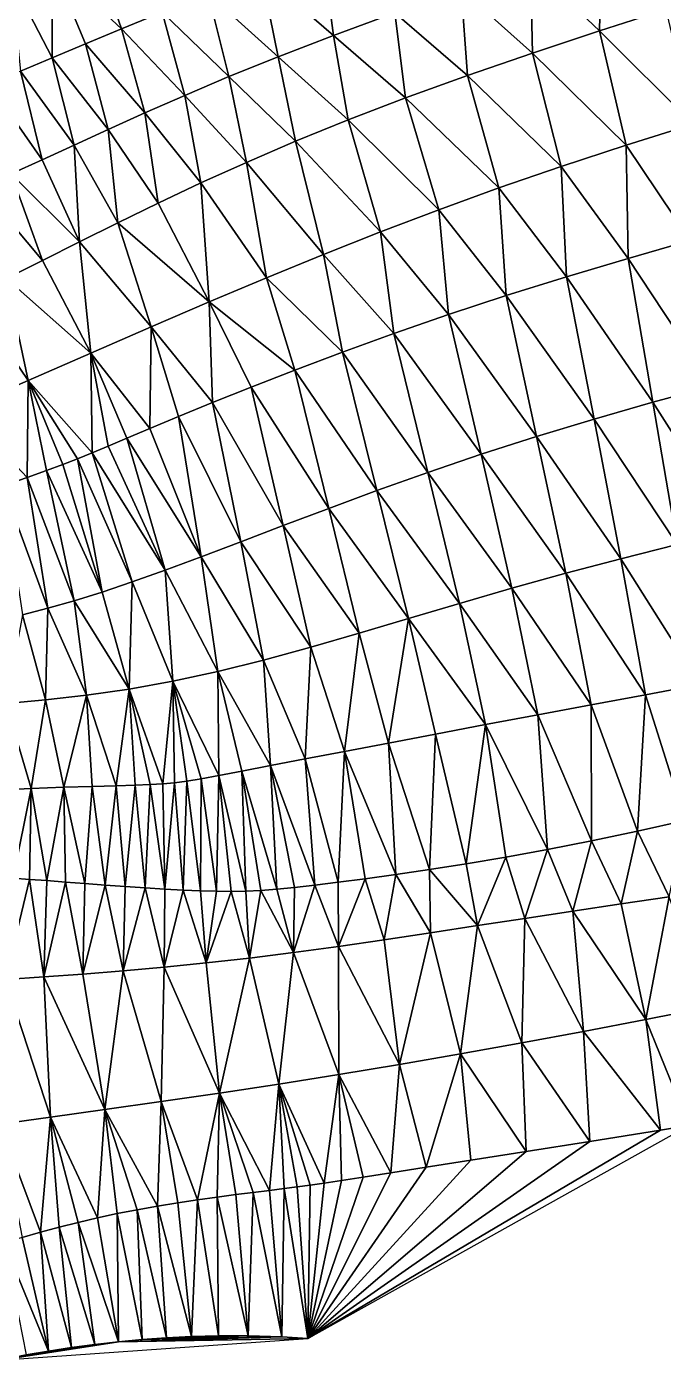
# Model space of a CAD drawing. Header units: metres. Extents: x 0 to 433, y 0 to 317.
# Drawn here: x 135.17 to 144.29, y 243.24 to 262.34 of the extents above; entities that cross this region are included whole.
import ezdxf

# ---------------------------------------------------------------- set-up
doc = ezdxf.new("R2010")
doc.units = ezdxf.units.M
doc.layers.add('TERRAIN_TIN', color=8, linetype='Continuous')

msp = doc.modelspace()

# ---------------------------------------------------------------- linework, layer by layer
at = {"layer": 'TERRAIN_TIN'}
for points in [[(143.404, 263.557, 8), (142.388, 263.217, 8), (143.374, 262.277, 9)], [(144.331, 262.583, 9), (143.404, 263.557, 8), (143.374, 262.277, 9)], [(136.529, 262.307, 7), (136.125, 263.465, 6), (135.536, 263.239, 6)], [(137.109, 262.547, 7), (136.125, 263.465, 6), (136.529, 262.307, 7)], [(139.402, 263.436, 7), (138.53, 263.108, 7), (139.563, 262.213, 8)], [(139.402, 263.436, 7), (139.563, 262.213, 8), (140.442, 262.537, 8)], [(134.948, 263.025, 6), (135.534, 261.889, 7), (135.536, 263.239, 6)], [(135.534, 261.889, 7), (136.011, 262.09, 7), (135.536, 263.239, 6)], [(136.011, 262.09, 7), (136.529, 262.307, 7), (135.536, 263.239, 6)], [(142.416, 261.96, 9), (142.388, 263.217, 8), (141.393, 262.875, 8)], [(142.388, 263.217, 8), (142.416, 261.96, 9), (143.374, 262.277, 9)], [(135.534, 261.889, 7), (134.948, 263.025, 6), (135.078, 261.7, 7)], [(138.772, 261.908, 8), (138.53, 263.108, 7), (137.769, 262.812, 7)], [(138.53, 263.108, 7), (138.772, 261.908, 8), (139.563, 262.213, 8)], [(137.769, 262.812, 7), (137.109, 262.547, 7), (138.066, 261.622, 8)], [(138.772, 261.908, 8), (137.769, 262.812, 7), (138.066, 261.622, 8)], [(141.393, 262.875, 8), (140.442, 262.537, 8), (141.483, 261.639, 9)], [(142.416, 261.96, 9), (141.393, 262.875, 8), (141.483, 261.639, 9)], [(144.331, 262.583, 9), (143.374, 262.277, 9), (144.719, 260.941, 10)], [(137.432, 261.354, 8), (137.109, 262.547, 7), (136.529, 262.307, 7)], [(137.109, 262.547, 7), (137.432, 261.354, 8), (138.066, 261.622, 8)], [(139.563, 262.213, 8), (140.596, 261.318, 9), (140.442, 262.537, 8)], [(140.442, 262.537, 8), (140.596, 261.318, 9), (141.483, 261.639, 9)], [(136.011, 262.09, 7), (136.859, 261.103, 8), (136.529, 262.307, 7)], [(136.859, 261.103, 8), (137.432, 261.354, 8), (136.529, 262.307, 7)], [(139.563, 262.213, 8), (138.772, 261.908, 8), (139.775, 261.004, 9)], [(140.596, 261.318, 9), (139.563, 262.213, 8), (139.775, 261.004, 9)], [(142.416, 261.96, 9), (143.755, 260.641, 10), (143.374, 262.277, 9)], [(143.374, 262.277, 9), (143.755, 260.641, 10), (144.719, 260.941, 10)], [(136.336, 260.866, 8), (136.011, 262.09, 7), (135.534, 261.889, 7)], [(136.011, 262.09, 7), (136.336, 260.866, 8), (136.859, 261.103, 8)], [(135.85, 260.643, 8), (135.534, 261.889, 7), (135.078, 261.7, 7)], [(135.85, 260.643, 8), (136.336, 260.866, 8), (135.534, 261.889, 7)], [(139.018, 260.696, 9), (138.772, 261.908, 8), (138.066, 261.622, 8)], [(138.772, 261.908, 8), (139.018, 260.696, 9), (139.775, 261.004, 9)], [(142.826, 260.337, 10), (142.416, 261.96, 9), (141.483, 261.639, 9)], [(143.755, 260.641, 10), (142.416, 261.96, 9), (142.826, 260.337, 10)], [(134.625, 261.519, 7), (135.392, 260.432, 8), (135.078, 261.7, 7)], [(135.392, 260.432, 8), (135.85, 260.643, 8), (135.078, 261.7, 7)], [(140.596, 261.318, 9), (141.932, 260.029, 10), (141.483, 261.639, 9)], [(141.932, 260.029, 10), (142.826, 260.337, 10), (141.483, 261.639, 9)], [(134.948, 260.231, 8), (135.392, 260.432, 8), (134.625, 261.519, 7)], [(137.432, 261.354, 8), (138.316, 260.394, 9), (138.066, 261.622, 8)], [(138.316, 260.394, 9), (139.018, 260.696, 9), (138.066, 261.622, 8)], [(137.664, 260.1, 9), (137.432, 261.354, 8), (136.859, 261.103, 8)], [(137.432, 261.354, 8), (137.664, 260.1, 9), (138.316, 260.394, 9)], [(140.596, 261.318, 9), (139.775, 261.004, 9), (141.073, 259.717, 10)], [(141.932, 260.029, 10), (140.596, 261.318, 9), (141.073, 259.717, 10)], [(136.336, 260.866, 8), (137.053, 259.812, 9), (136.859, 261.103, 8)], [(137.053, 259.812, 9), (137.664, 260.1, 9), (136.859, 261.103, 8)], [(136.336, 260.866, 8), (135.85, 260.643, 8), (136.476, 259.531, 9)], [(137.053, 259.812, 9), (136.336, 260.866, 8), (136.476, 259.531, 9)], [(139.775, 261.004, 9), (139.018, 260.696, 9), (140.238, 259.4, 10)], [(141.073, 259.717, 10), (139.775, 261.004, 9), (140.238, 259.4, 10)], [(143.755, 260.641, 10), (144.672, 259.274, 11), (144.719, 260.941, 10)], [(139.419, 259.075, 10), (139.018, 260.696, 9), (138.316, 260.394, 9)], [(139.018, 260.696, 9), (139.419, 259.075, 10), (140.238, 259.4, 10)], [(135.85, 260.643, 8), (135.392, 260.432, 8), (135.926, 259.258, 9)], [(135.85, 260.643, 8), (135.926, 259.258, 9), (136.476, 259.531, 9)], [(143.755, 260.641, 10), (142.826, 260.337, 10), (143.786, 259.02, 11)], [(143.755, 260.641, 10), (143.786, 259.02, 11), (144.672, 259.274, 11)], [(135.392, 260.432, 8), (134.948, 260.231, 8), (135.926, 259.258, 9)], [(137.664, 260.1, 9), (138.605, 258.742, 10), (138.316, 260.394, 9)], [(138.605, 258.742, 10), (139.419, 259.075, 10), (138.316, 260.394, 9)], [(142.826, 260.337, 10), (141.932, 260.029, 10), (142.902, 258.757, 11)], [(143.786, 259.02, 11), (142.826, 260.337, 10), (142.902, 258.757, 11)], [(135.396, 258.991, 9), (134.948, 260.231, 8), (134.51, 260.039, 8)], [(134.948, 260.231, 8), (135.396, 258.991, 9), (135.926, 259.258, 9)], [(137.664, 260.1, 9), (137.053, 259.812, 9), (137.785, 258.397, 10)], [(138.605, 258.742, 10), (137.664, 260.1, 9), (137.785, 258.397, 10)], [(135.396, 258.991, 9), (134.51, 260.039, 8), (134.878, 258.731, 9)], [(142.039, 258.488, 11), (141.932, 260.029, 10), (141.073, 259.717, 10)], [(141.932, 260.029, 10), (142.039, 258.488, 11), (142.902, 258.757, 11)], [(137.053, 259.812, 9), (136.476, 259.531, 9), (137.785, 258.397, 10)], [(141.073, 259.717, 10), (140.238, 259.4, 10), (141.212, 258.216, 11)], [(142.039, 258.488, 11), (141.073, 259.717, 10), (141.212, 258.216, 11)], [(135.926, 259.258, 9), (136.95, 258.038, 10), (136.476, 259.531, 9)], [(136.476, 259.531, 9), (136.95, 258.038, 10), (137.785, 258.397, 10)], [(139.419, 259.075, 10), (140.427, 257.944, 11), (140.238, 259.4, 10)], [(140.238, 259.4, 10), (140.427, 257.944, 11), (141.212, 258.216, 11)], [(135.926, 259.258, 9), (135.396, 258.991, 9), (136.088, 257.663, 10)], [(136.95, 258.038, 10), (135.926, 259.258, 9), (136.088, 257.663, 10)], [(143.786, 259.02, 11), (144.992, 257.192, 12), (144.672, 259.274, 11)], [(136.088, 257.663, 10), (135.396, 258.991, 9), (134.878, 258.731, 9)], [(139.691, 257.677, 11), (139.419, 259.075, 10), (138.605, 258.742, 10)], [(139.419, 259.075, 10), (139.691, 257.677, 11), (140.427, 257.944, 11)], [(144.141, 256.959, 12), (143.786, 259.02, 11), (142.902, 258.757, 11)], [(143.786, 259.02, 11), (144.141, 256.959, 12), (144.992, 257.192, 12)], [(134.369, 258.479, 9), (135.19, 257.271, 10), (134.878, 258.731, 9)], [(135.19, 257.271, 10), (136.088, 257.663, 10), (134.878, 258.731, 9)], [(139.008, 257.42, 11), (138.605, 258.742, 10), (137.785, 258.397, 10)], [(139.008, 257.42, 11), (139.691, 257.677, 11), (138.605, 258.742, 10)], [(142.902, 258.757, 11), (142.039, 258.488, 11), (143.298, 256.719, 12)], [(144.141, 256.959, 12), (142.902, 258.757, 11), (143.298, 256.719, 12)], [(134.369, 258.479, 9), (134.25, 256.86, 10), (135.19, 257.271, 10)], [(136.95, 258.038, 10), (137.829, 256.954, 11), (137.785, 258.397, 10)], [(137.829, 256.954, 11), (138.386, 257.177, 11), (137.785, 258.397, 10)], [(138.386, 257.177, 11), (139.008, 257.42, 11), (137.785, 258.397, 10)], [(142.473, 256.471, 12), (142.039, 258.488, 11), (141.212, 258.216, 11)], [(142.039, 258.488, 11), (142.473, 256.471, 12), (143.298, 256.719, 12)], [(140.427, 257.944, 11), (141.678, 256.215, 12), (141.212, 258.216, 11)], [(141.678, 256.215, 12), (142.473, 256.471, 12), (141.212, 258.216, 11)], [(136.935, 256.584, 11), (136.95, 258.038, 10), (136.088, 257.663, 10)], [(136.935, 256.584, 11), (137.344, 256.755, 11), (136.95, 258.038, 10)], [(136.95, 258.038, 10), (137.344, 256.755, 11), (137.829, 256.954, 11)], [(140.427, 257.944, 11), (139.691, 257.677, 11), (140.915, 255.955, 12)], [(141.678, 256.215, 12), (140.427, 257.944, 11), (140.915, 255.955, 12)], [(135.19, 257.271, 10), (136.105, 256.235, 11), (136.088, 257.663, 10)], [(136.105, 256.235, 11), (136.334, 256.331, 11), (136.088, 257.663, 10)], [(136.334, 256.331, 11), (136.604, 256.444, 11), (136.088, 257.663, 10)], [(136.604, 256.444, 11), (136.935, 256.584, 11), (136.088, 257.663, 10)], [(139.008, 257.42, 11), (140.187, 255.695, 12), (139.691, 257.677, 11)], [(139.691, 257.677, 11), (140.187, 255.695, 12), (140.915, 255.955, 12)], [(134.25, 256.86, 10), (135.174, 255.881, 11), (135.19, 257.271, 10)], [(135.174, 255.881, 11), (135.451, 255.98, 11), (135.19, 257.271, 10)], [(135.685, 256.067, 11), (135.896, 256.15, 11), (135.19, 257.271, 10)], [(135.896, 256.15, 11), (136.105, 256.235, 11), (135.19, 257.271, 10)], [(135.451, 255.98, 11), (135.685, 256.067, 11), (135.19, 257.271, 10)], [(139.496, 255.44, 12), (139.008, 257.42, 11), (138.386, 257.177, 11)], [(139.496, 255.44, 12), (140.187, 255.695, 12), (139.008, 257.42, 11)], [(137.829, 256.954, 11), (138.845, 255.194, 12), (138.386, 257.177, 11)], [(138.845, 255.194, 12), (139.496, 255.44, 12), (138.386, 257.177, 11)], [(144.992, 257.192, 12), (144.141, 256.959, 12), (145.307, 255.123, 13)], [(135.174, 255.881, 11), (134.25, 256.86, 10), (134.833, 255.762, 11)], [(137.344, 256.755, 11), (138.235, 254.961, 12), (137.829, 256.954, 11)], [(137.829, 256.954, 11), (138.235, 254.961, 12), (138.845, 255.194, 12)], [(144.49, 254.923, 13), (144.141, 256.959, 12), (143.298, 256.719, 12)], [(144.141, 256.959, 12), (144.49, 254.923, 13), (145.307, 255.123, 13)], [(137.344, 256.755, 11), (136.935, 256.584, 11), (137.67, 254.746, 12)], [(137.344, 256.755, 11), (137.67, 254.746, 12), (138.235, 254.961, 12)], [(142.473, 256.471, 12), (143.682, 254.719, 13), (143.298, 256.719, 12)], [(143.682, 254.719, 13), (144.49, 254.923, 13), (143.298, 256.719, 12)], [(136.935, 256.584, 11), (136.604, 256.444, 11), (137.67, 254.746, 12)], [(142.473, 256.471, 12), (141.678, 256.215, 12), (142.891, 254.511, 13)], [(143.682, 254.719, 13), (142.473, 256.471, 12), (142.891, 254.511, 13)], [(136.334, 256.331, 11), (136.105, 256.235, 11), (137.151, 254.553, 12)], [(136.604, 256.444, 11), (136.334, 256.331, 11), (137.151, 254.553, 12)], [(137.67, 254.746, 12), (136.604, 256.444, 11), (137.151, 254.553, 12)], [(135.896, 256.15, 11), (135.685, 256.067, 11), (136.248, 254.242, 12)], [(136.105, 256.235, 11), (135.896, 256.15, 11), (136.68, 254.386, 12)], [(136.68, 254.386, 12), (135.896, 256.15, 11), (136.248, 254.242, 12)], [(136.105, 256.235, 11), (136.68, 254.386, 12), (137.151, 254.553, 12)], [(142.12, 254.296, 13), (141.678, 256.215, 12), (140.915, 255.955, 12)], [(141.678, 256.215, 12), (142.12, 254.296, 13), (142.891, 254.511, 13)], [(135.451, 255.98, 11), (135.174, 255.881, 11), (135.848, 254.118, 12)], [(135.685, 256.067, 11), (135.451, 255.98, 11), (136.248, 254.242, 12)], [(135.451, 255.98, 11), (135.848, 254.118, 12), (136.248, 254.242, 12)], [(140.187, 255.695, 12), (141.37, 254.078, 13), (140.915, 255.955, 12)], [(141.37, 254.078, 13), (142.12, 254.296, 13), (140.915, 255.955, 12)], [(135.471, 254.01, 12), (135.174, 255.881, 11), (134.833, 255.762, 11)], [(135.471, 254.01, 12), (134.833, 255.762, 11), (135.109, 253.917, 12)], [(135.174, 255.881, 11), (135.471, 254.01, 12), (135.848, 254.118, 12)], [(140.187, 255.695, 12), (139.496, 255.44, 12), (140.641, 253.861, 13)], [(141.37, 254.078, 13), (140.187, 255.695, 12), (140.641, 253.861, 13)], [(139.93, 253.651, 13), (139.496, 255.44, 12), (138.845, 255.194, 12)], [(139.496, 255.44, 12), (139.93, 253.651, 13), (140.641, 253.861, 13)], [(138.235, 254.961, 12), (139.238, 253.452, 13), (138.845, 255.194, 12)], [(139.238, 253.452, 13), (139.93, 253.651, 13), (138.845, 255.194, 12)], [(138.235, 254.961, 12), (137.67, 254.746, 12), (138.563, 253.268, 13)], [(139.238, 253.452, 13), (138.235, 254.961, 12), (138.563, 253.268, 13)], [(143.682, 254.719, 13), (144.816, 252.919, 14), (144.49, 254.923, 13)], [(137.905, 253.104, 13), (137.67, 254.746, 12), (137.151, 254.553, 12)], [(137.67, 254.746, 12), (137.905, 253.104, 13), (138.563, 253.268, 13)], [(144.032, 252.77, 14), (143.682, 254.719, 13), (142.891, 254.511, 13)], [(144.816, 252.919, 14), (143.682, 254.719, 13), (144.032, 252.77, 14)], [(136.68, 254.386, 12), (136.248, 254.242, 12), (136.635, 252.853, 13)], [(136.68, 254.386, 12), (136.635, 252.853, 13), (137.262, 252.965, 13)], [(136.68, 254.386, 12), (137.262, 252.965, 13), (137.151, 254.553, 12)], [(137.262, 252.965, 13), (137.905, 253.104, 13), (137.151, 254.553, 12)], [(142.12, 254.296, 13), (143.256, 252.626, 14), (142.891, 254.511, 13)], [(143.256, 252.626, 14), (144.032, 252.77, 14), (142.891, 254.511, 13)], [(136.248, 254.242, 12), (135.848, 254.118, 12), (136.635, 252.853, 13)], [(142.12, 254.296, 13), (141.37, 254.078, 13), (142.49, 252.483, 14)], [(143.256, 252.626, 14), (142.12, 254.296, 13), (142.49, 252.483, 14)], [(135.437, 252.699, 13), (135.471, 254.01, 12), (135.109, 253.917, 12)], [(136.026, 252.766, 13), (135.471, 254.01, 12), (135.437, 252.699, 13)], [(135.471, 254.01, 12), (136.026, 252.766, 13), (135.848, 254.118, 12)], [(135.848, 254.118, 12), (136.026, 252.766, 13), (136.635, 252.853, 13)], [(141.744, 252.343, 14), (141.37, 254.078, 13), (140.641, 253.861, 13)], [(141.37, 254.078, 13), (141.744, 252.343, 14), (142.49, 252.483, 14)], [(134.873, 252.648, 13), (135.437, 252.699, 13), (135.109, 253.917, 12)], [(139.93, 253.651, 13), (140.35, 252.079, 14), (140.641, 253.861, 13)], [(140.35, 252.079, 14), (141.027, 252.208, 14), (140.641, 253.861, 13)], [(141.027, 252.208, 14), (141.744, 252.343, 14), (140.641, 253.861, 13)], [(139.238, 253.452, 13), (139.723, 251.96, 14), (139.93, 253.651, 13)], [(139.93, 253.651, 13), (139.723, 251.96, 14), (140.35, 252.079, 14)], [(139.238, 253.452, 13), (138.563, 253.268, 13), (139.157, 251.852, 14)], [(139.723, 251.96, 14), (139.238, 253.452, 13), (139.157, 251.852, 14)], [(137.905, 253.104, 13), (138.662, 251.758, 14), (138.563, 253.268, 13)], [(138.563, 253.268, 13), (138.662, 251.758, 14), (139.157, 251.852, 14)], [(137.923, 251.616, 14), (137.905, 253.104, 13), (137.262, 252.965, 13)], [(137.923, 251.616, 14), (138.249, 251.679, 14), (137.905, 253.104, 13)], [(138.249, 251.679, 14), (138.662, 251.758, 14), (137.905, 253.104, 13)], [(136.026, 252.766, 13), (136.45, 251.469, 14), (136.635, 252.853, 13)], [(136.45, 251.469, 14), (136.722, 251.476, 14), (136.635, 252.853, 13)], [(136.635, 252.853, 13), (137.119, 251.495, 14), (137.262, 252.965, 13)], [(136.937, 251.484, 14), (137.119, 251.495, 14), (136.635, 252.853, 13)], [(136.722, 251.476, 14), (136.937, 251.484, 14), (136.635, 252.853, 13)], [(137.119, 251.495, 14), (137.287, 251.511, 14), (137.262, 252.965, 13)], [(137.463, 251.535, 14), (137.668, 251.569, 14), (137.262, 252.965, 13)], [(137.287, 251.511, 14), (137.463, 251.535, 14), (137.262, 252.965, 13)], [(137.668, 251.569, 14), (137.923, 251.616, 14), (137.262, 252.965, 13)], [(144.816, 252.919, 14), (144.032, 252.77, 14), (144.602, 250.97, 15)], [(135.437, 252.699, 13), (134.873, 252.648, 13), (135.235, 251.429, 14)], [(135.7, 251.447, 14), (135.437, 252.699, 13), (135.235, 251.429, 14)], [(135.7, 251.447, 14), (136.026, 252.766, 13), (135.437, 252.699, 13)], [(135.7, 251.447, 14), (136.108, 251.459, 14), (136.026, 252.766, 13)], [(136.026, 252.766, 13), (136.108, 251.459, 14), (136.45, 251.469, 14)], [(143.256, 252.626, 14), (143.92, 250.816, 15), (144.032, 252.77, 14)], [(144.032, 252.77, 14), (143.92, 250.816, 15), (144.602, 250.97, 15)], [(134.873, 252.648, 13), (134.726, 251.405, 14), (135.235, 251.429, 14)], [(141.744, 252.343, 14), (142.631, 250.556, 15), (142.49, 252.483, 14)], [(143.262, 250.678, 15), (143.256, 252.626, 14), (142.49, 252.483, 14)], [(142.631, 250.556, 15), (143.262, 250.678, 15), (142.49, 252.483, 14)], [(143.262, 250.678, 15), (143.92, 250.816, 15), (143.256, 252.626, 14)], [(141.465, 250.351, 15), (141.744, 252.343, 14), (141.027, 252.208, 14)], [(141.744, 252.343, 14), (141.465, 250.351, 15), (142.031, 250.447, 15)], [(142.631, 250.556, 15), (141.744, 252.343, 14), (142.031, 250.447, 15)], [(139.723, 251.96, 14), (140.455, 250.197, 15), (140.35, 252.079, 14)], [(140.35, 252.079, 14), (140.939, 250.268, 15), (141.027, 252.208, 14)], [(140.455, 250.197, 15), (140.939, 250.268, 15), (140.35, 252.079, 14)], [(140.939, 250.268, 15), (141.465, 250.351, 15), (141.027, 252.208, 14)], [(139.632, 250.086, 15), (139.723, 251.96, 14), (139.157, 251.852, 14)], [(140.018, 250.137, 15), (139.723, 251.96, 14), (139.632, 250.086, 15)], [(139.723, 251.96, 14), (140.018, 250.137, 15), (140.455, 250.197, 15)], [(138.752, 249.987, 15), (138.662, 251.758, 14), (138.249, 251.679, 14)], [(138.662, 251.758, 14), (139.297, 250.045, 15), (139.157, 251.852, 14)], [(139.007, 250.012, 15), (138.662, 251.758, 14), (138.752, 249.987, 15)], [(139.007, 250.012, 15), (139.297, 250.045, 15), (138.662, 251.758, 14)], [(139.297, 250.045, 15), (139.632, 250.086, 15), (139.157, 251.852, 14)], [(137.287, 251.511, 14), (137.119, 251.495, 14), (137.146, 249.989, 15)], [(137.412, 249.974, 15), (137.287, 251.511, 14), (137.146, 249.989, 15)], [(137.287, 251.511, 14), (137.412, 249.974, 15), (137.463, 251.535, 14)], [(137.412, 249.974, 15), (137.66, 249.963, 15), (137.463, 251.535, 14)], [(137.463, 251.535, 14), (137.66, 249.963, 15), (137.668, 251.569, 14)], [(137.66, 249.963, 15), (137.886, 249.957, 15), (137.668, 251.569, 14)], [(137.886, 249.957, 15), (137.923, 251.616, 14), (137.668, 251.569, 14)], [(137.923, 251.616, 14), (137.886, 249.957, 15), (138.099, 249.955, 15)], [(137.923, 251.616, 14), (138.308, 249.959, 15), (138.249, 251.679, 14)], [(138.308, 249.959, 15), (137.923, 251.616, 14), (138.099, 249.955, 15)], [(138.522, 249.97, 15), (138.752, 249.987, 15), (138.249, 251.679, 14)], [(138.308, 249.959, 15), (138.522, 249.97, 15), (138.249, 251.679, 14)], [(134.726, 251.405, 14), (134.976, 250.144, 15), (135.235, 251.429, 14)], [(134.976, 250.144, 15), (135.209, 250.128, 15), (135.235, 251.429, 14)], [(135.209, 250.128, 15), (135.459, 250.11, 15), (135.235, 251.429, 14)], [(135.459, 250.11, 15), (135.7, 251.447, 14), (135.235, 251.429, 14)], [(135.7, 251.447, 14), (135.459, 250.11, 15), (135.725, 250.09, 15)], [(136.108, 251.459, 14), (135.7, 251.447, 14), (136.004, 250.068, 15)], [(135.7, 251.447, 14), (135.725, 250.09, 15), (136.004, 250.068, 15)], [(136.291, 250.047, 15), (136.108, 251.459, 14), (136.004, 250.068, 15)], [(136.108, 251.459, 14), (136.291, 250.047, 15), (136.45, 251.469, 14)], [(136.291, 250.047, 15), (136.581, 250.026, 15), (136.45, 251.469, 14)], [(136.581, 250.026, 15), (136.722, 251.476, 14), (136.45, 251.469, 14)], [(136.581, 250.026, 15), (136.868, 250.006, 15), (136.722, 251.476, 14)], [(136.868, 250.006, 15), (136.937, 251.484, 14), (136.722, 251.476, 14)], [(136.937, 251.484, 14), (136.868, 250.006, 15), (137.146, 249.989, 15)], [(137.119, 251.495, 14), (136.937, 251.484, 14), (137.146, 249.989, 15)], [(143.92, 250.816, 15), (144.375, 249.879, 16), (144.602, 250.97, 15)], [(143.683, 249.778, 16), (143.92, 250.816, 15), (143.262, 250.678, 15)], [(143.92, 250.816, 15), (143.683, 249.778, 16), (144.375, 249.879, 16)], [(142.631, 250.556, 15), (142.031, 250.447, 15), (142.307, 249.569, 16)], [(142.631, 250.556, 15), (142.307, 249.569, 16), (142.993, 249.674, 16)], [(143.262, 250.678, 15), (142.631, 250.556, 15), (142.993, 249.674, 16)], [(143.683, 249.778, 16), (143.262, 250.678, 15), (142.993, 249.674, 16)], [(142.031, 250.447, 15), (141.465, 250.351, 15), (141.627, 249.465, 16)], [(142.307, 249.569, 16), (142.031, 250.447, 15), (141.627, 249.465, 16)], [(140.455, 250.197, 15), (140.018, 250.137, 15), (140.289, 249.262, 16)], [(140.954, 249.362, 16), (140.455, 250.197, 15), (140.289, 249.262, 16)], [(140.455, 250.197, 15), (140.954, 249.362, 16), (140.939, 250.268, 15)], [(141.465, 250.351, 15), (140.939, 250.268, 15), (141.627, 249.465, 16)], [(140.939, 250.268, 15), (140.954, 249.362, 16), (141.627, 249.465, 16)], [(135.209, 250.128, 15), (134.976, 250.144, 15), (134.864, 248.695, 16)], [(135.412, 248.732, 16), (135.209, 250.128, 15), (134.864, 248.695, 16)], [(135.459, 250.11, 15), (135.209, 250.128, 15), (135.412, 248.732, 16)], [(135.725, 250.09, 15), (135.459, 250.11, 15), (135.412, 248.732, 16)], [(135.725, 250.09, 15), (135.412, 248.732, 16), (135.973, 248.772, 16)], [(136.004, 250.068, 15), (135.725, 250.09, 15), (135.973, 248.772, 16)], [(136.291, 250.047, 15), (136.004, 250.068, 15), (135.973, 248.772, 16)], [(136.549, 248.818, 16), (136.291, 250.047, 15), (135.973, 248.772, 16)], [(136.581, 250.026, 15), (136.291, 250.047, 15), (136.549, 248.818, 16)], [(136.868, 250.006, 15), (136.581, 250.026, 15), (136.549, 248.818, 16)], [(136.868, 250.006, 15), (136.549, 248.818, 16), (137.138, 248.871, 16)], [(137.146, 249.989, 15), (136.868, 250.006, 15), (137.138, 248.871, 16)], [(137.412, 249.974, 15), (137.146, 249.989, 15), (137.138, 248.871, 16)], [(138.752, 249.987, 15), (138.522, 249.97, 15), (138.991, 249.08, 16)], [(139.007, 250.012, 15), (138.752, 249.987, 15), (138.991, 249.08, 16)], [(139.634, 249.168, 16), (139.297, 250.045, 15), (138.991, 249.08, 16)], [(139.297, 250.045, 15), (139.007, 250.012, 15), (138.991, 249.08, 16)], [(139.632, 250.086, 15), (139.297, 250.045, 15), (139.634, 249.168, 16)], [(140.018, 250.137, 15), (139.632, 250.086, 15), (139.634, 249.168, 16)], [(140.018, 250.137, 15), (139.634, 249.168, 16), (140.289, 249.262, 16)], [(137.742, 248.932, 16), (137.412, 249.974, 15), (137.138, 248.871, 16)], [(137.66, 249.963, 15), (137.412, 249.974, 15), (137.742, 248.932, 16)], [(137.886, 249.957, 15), (137.66, 249.963, 15), (137.742, 248.932, 16)], [(137.886, 249.957, 15), (137.742, 248.932, 16), (138.099, 249.955, 15)], [(138.099, 249.955, 15), (137.742, 248.932, 16), (138.359, 249.001, 16)], [(138.308, 249.959, 15), (138.099, 249.955, 15), (138.359, 249.001, 16)], [(138.522, 249.97, 15), (138.308, 249.959, 15), (138.359, 249.001, 16)], [(138.522, 249.97, 15), (138.359, 249.001, 16), (138.991, 249.08, 16)], [(143.683, 249.778, 16), (144.038, 248.121, 17), (144.375, 249.879, 16)], [(144.375, 249.879, 16), (144.038, 248.121, 17), (144.933, 248.298, 17)], [(142.993, 249.674, 16), (142.307, 249.569, 16), (143.147, 247.951, 17)], [(144.038, 248.121, 17), (143.683, 249.778, 16), (142.993, 249.674, 16)], [(144.038, 248.121, 17), (142.993, 249.674, 16), (143.147, 247.951, 17)], [(140.954, 249.362, 16), (141.382, 247.629, 17), (141.627, 249.465, 16)], [(141.382, 247.629, 17), (142.262, 247.787, 17), (141.627, 249.465, 16)], [(142.262, 247.787, 17), (142.307, 249.569, 16), (141.627, 249.465, 16)], [(142.307, 249.569, 16), (142.262, 247.787, 17), (143.147, 247.951, 17)], [(139.634, 249.168, 16), (140.509, 247.478, 17), (140.289, 249.262, 16)], [(140.509, 247.478, 17), (140.954, 249.362, 16), (140.289, 249.262, 16)], [(141.382, 247.629, 17), (140.954, 249.362, 16), (140.509, 247.478, 17)], [(138.359, 249.001, 16), (138.782, 247.197, 17), (138.991, 249.08, 16)], [(138.782, 247.197, 17), (139.642, 247.333, 17), (138.991, 249.08, 16)], [(139.642, 247.333, 17), (139.634, 249.168, 16), (138.991, 249.08, 16)], [(139.634, 249.168, 16), (139.642, 247.333, 17), (140.509, 247.478, 17)], [(136.549, 248.818, 16), (137.095, 246.946, 17), (137.138, 248.871, 16)], [(137.095, 246.946, 17), (137.93, 247.067, 17), (137.138, 248.871, 16)], [(137.93, 247.067, 17), (137.742, 248.932, 16), (137.138, 248.871, 16)], [(138.359, 249.001, 16), (137.742, 248.932, 16), (137.93, 247.067, 17)], [(138.782, 247.197, 17), (138.359, 249.001, 16), (137.93, 247.067, 17)], [(134.864, 248.695, 16), (134.782, 246.621, 17), (135.512, 246.723, 17)], [(135.412, 248.732, 16), (134.864, 248.695, 16), (135.512, 246.723, 17)], [(135.973, 248.772, 16), (135.412, 248.732, 16), (136.286, 246.831, 17)], [(136.286, 246.831, 17), (135.412, 248.732, 16), (135.512, 246.723, 17)], [(136.549, 248.818, 16), (135.973, 248.772, 16), (136.286, 246.831, 17)], [(136.549, 248.818, 16), (136.286, 246.831, 17), (137.095, 246.946, 17)], [(144.933, 248.298, 17), (144.038, 248.121, 17), (144.654, 246.601, 18)], [(144.248, 246.536, 18), (144.038, 248.121, 17), (143.147, 247.951, 17)], [(144.038, 248.121, 17), (144.248, 246.536, 18), (144.654, 246.601, 18)], [(142.262, 247.787, 17), (143.236, 246.376, 18), (143.147, 247.951, 17)], [(143.236, 246.376, 18), (144.248, 246.536, 18), (143.147, 247.951, 17)], [(142.262, 247.787, 17), (141.382, 247.629, 17), (142.322, 246.231, 18)], [(142.262, 247.787, 17), (142.322, 246.231, 18), (143.236, 246.376, 18)], [(140.893, 246.005, 18), (141.382, 247.629, 17), (140.509, 247.478, 17)], [(141.382, 247.629, 17), (140.893, 246.005, 18), (141.534, 246.106, 18)], [(142.322, 246.231, 18), (141.382, 247.629, 17), (141.534, 246.106, 18)], [(139.642, 247.333, 17), (138.782, 247.197, 17), (139.432, 245.779, 18)], [(139.678, 245.816, 18), (139.642, 247.333, 17), (139.432, 245.779, 18)], [(139.642, 247.333, 17), (140.385, 245.925, 18), (140.509, 247.478, 17)], [(140.385, 245.925, 18), (139.642, 247.333, 17), (139.988, 245.863, 18)], [(139.642, 247.333, 17), (139.678, 245.816, 18), (139.988, 245.863, 18)], [(140.385, 245.925, 18), (140.893, 246.005, 18), (140.509, 247.478, 17)], [(138.782, 247.197, 17), (137.93, 247.067, 17), (138.647, 245.675, 18)], [(138.857, 245.702, 18), (138.782, 247.197, 17), (138.647, 245.675, 18)], [(139.432, 245.779, 18), (138.782, 247.197, 17), (139.229, 245.75, 18)], [(138.782, 247.197, 17), (139.045, 245.726, 18), (139.229, 245.75, 18)], [(139.045, 245.726, 18), (138.782, 247.197, 17), (138.857, 245.702, 18)], [(136.286, 246.831, 17), (137.043, 245.449, 18), (137.095, 246.946, 17)], [(137.043, 245.449, 18), (137.332, 245.496, 18), (137.095, 246.946, 17)], [(137.095, 246.946, 17), (137.618, 245.539, 18), (137.93, 247.067, 17)], [(137.095, 246.946, 17), (137.332, 245.496, 18), (137.618, 245.539, 18)], [(137.618, 245.539, 18), (137.896, 245.579, 18), (137.93, 247.067, 17)], [(137.896, 245.579, 18), (138.163, 245.614, 18), (137.93, 247.067, 17)], [(137.93, 247.067, 17), (138.414, 245.646, 18), (138.647, 245.675, 18)], [(138.163, 245.614, 18), (138.414, 245.646, 18), (137.93, 247.067, 17)], [(136.184, 245.281, 18), (136.286, 246.831, 17), (135.512, 246.723, 17)], [(136.286, 246.831, 17), (136.184, 245.281, 18), (136.467, 245.341, 18)], [(136.753, 245.397, 18), (136.286, 246.831, 17), (136.467, 245.341, 18)], [(136.753, 245.397, 18), (137.043, 245.449, 18), (136.286, 246.831, 17)], [(134.782, 246.621, 17), (135.365, 245.076, 18), (135.512, 246.723, 17)], [(134.782, 246.621, 17), (135.104, 245, 18), (135.365, 245.076, 18)], [(135.365, 245.076, 18), (135.633, 245.148, 18), (135.512, 246.723, 17)], [(136.184, 245.281, 18), (135.512, 246.723, 17), (135.906, 245.216, 18)], [(135.512, 246.723, 17), (135.633, 245.148, 18), (135.906, 245.216, 18)], [(144.654, 246.601, 18), (144.248, 246.536, 18), (139.198, 243.555, 19)], [(144.248, 246.536, 18), (143.236, 246.376, 18), (139.198, 243.555, 19)], [(143.236, 246.376, 18), (142.322, 246.231, 18), (139.198, 243.555, 19)], [(142.322, 246.231, 18), (141.534, 246.106, 18), (139.198, 243.555, 19)], [(141.534, 246.106, 18), (140.893, 246.005, 18), (139.198, 243.555, 19)], [(140.893, 246.005, 18), (140.385, 245.925, 18), (139.198, 243.555, 19)], [(140.385, 245.925, 18), (139.988, 245.863, 18), (139.198, 243.555, 19)], [(139.988, 245.863, 18), (139.678, 245.816, 18), (139.198, 243.555, 19)], [(139.678, 245.816, 18), (139.432, 245.779, 18), (139.198, 243.555, 19)], [(139.432, 245.779, 18), (139.229, 245.75, 18), (139.198, 243.555, 19)], [(138.163, 245.614, 18), (137.896, 245.579, 18), (138.343, 243.591, 19)], [(138.414, 245.646, 18), (138.163, 245.614, 18), (138.343, 243.591, 19)], [(138.826, 243.576, 19), (138.414, 245.646, 18), (138.343, 243.591, 19)], [(138.414, 245.646, 18), (138.826, 243.576, 19), (138.647, 245.675, 18)], [(138.826, 243.576, 19), (138.857, 245.702, 18), (138.647, 245.675, 18)], [(138.857, 245.702, 18), (138.826, 243.576, 19), (139.198, 243.555, 19)], [(139.045, 245.726, 18), (138.857, 245.702, 18), (139.198, 243.555, 19)], [(139.229, 245.75, 18), (139.045, 245.726, 18), (139.198, 243.555, 19)], [(136.753, 245.397, 18), (136.467, 245.341, 18), (136.825, 243.537, 19)], [(137.043, 245.449, 18), (136.753, 245.397, 18), (137.17, 243.564, 19)], [(137.17, 243.564, 19), (136.753, 245.397, 18), (136.825, 243.537, 19)], [(137.529, 243.583, 19), (137.332, 245.496, 18), (137.043, 245.449, 18)], [(137.529, 243.583, 19), (137.043, 245.449, 18), (137.17, 243.564, 19)], [(137.332, 245.496, 18), (137.529, 243.583, 19), (137.618, 245.539, 18)], [(137.529, 243.583, 19), (137.916, 243.592, 19), (137.618, 245.539, 18)], [(137.916, 243.592, 19), (137.896, 245.579, 18), (137.618, 245.539, 18)], [(137.896, 245.579, 18), (137.916, 243.592, 19), (138.343, 243.591, 19)], [(135.633, 245.148, 18), (136.144, 243.468, 19), (135.906, 245.216, 18)], [(136.483, 243.505, 19), (136.184, 245.281, 18), (135.906, 245.216, 18)], [(136.144, 243.468, 19), (136.483, 243.505, 19), (135.906, 245.216, 18)], [(136.184, 245.281, 18), (136.483, 243.505, 19), (136.467, 245.341, 18)], [(136.467, 245.341, 18), (136.483, 243.505, 19), (136.825, 243.537, 19)], [(135.104, 245, 18), (135.481, 243.374, 19), (135.365, 245.076, 18)], [(135.633, 245.148, 18), (135.365, 245.076, 18), (135.809, 243.424, 19)], [(135.365, 245.076, 18), (135.481, 243.374, 19), (135.809, 243.424, 19)], [(136.144, 243.468, 19), (135.633, 245.148, 18), (135.809, 243.424, 19)], [(135.481, 243.374, 19), (135.104, 245, 18), (134.848, 244.922, 18)], [(135.162, 243.318, 19), (135.481, 243.374, 19), (134.848, 244.922, 18)], [(136.483, 243.505, 19), (134.791, 243.241, 19), (139.198, 243.555, 19)], [(136.483, 243.505, 19), (136.144, 243.468, 19), (134.791, 243.241, 19)], [(138.826, 243.576, 19), (136.483, 243.505, 19), (139.198, 243.555, 19)], [(136.483, 243.505, 19), (138.826, 243.576, 19), (136.825, 243.537, 19)], [(138.826, 243.576, 19), (138.343, 243.591, 19), (136.825, 243.537, 19)], [(138.343, 243.591, 19), (137.17, 243.564, 19), (136.825, 243.537, 19)], [(137.916, 243.592, 19), (137.17, 243.564, 19), (138.343, 243.591, 19)], [(137.529, 243.583, 19), (137.17, 243.564, 19), (137.916, 243.592, 19)], [(136.144, 243.468, 19), (135.809, 243.424, 19), (134.791, 243.241, 19)], [(135.809, 243.424, 19), (135.481, 243.374, 19), (134.791, 243.241, 19)], [(135.481, 243.374, 19), (135.162, 243.318, 19), (134.791, 243.241, 19)]]:
    msp.add_3dface(points, dxfattribs=at)

doc.saveas('drawing.dxf')
